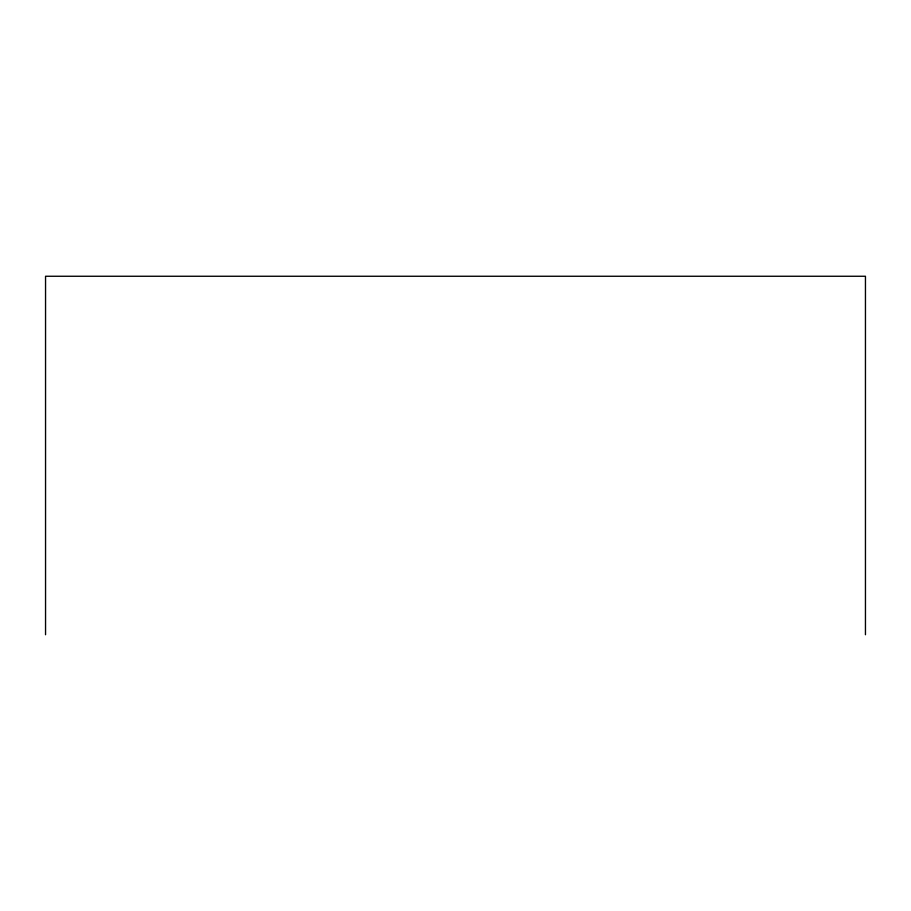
<?xml version="1.0" encoding="UTF-8"?>
<svg xmlns="http://www.w3.org/2000/svg" width="911" height="911" viewBox="0 0 911 911"><rect width="100%" height="100%" fill="white"/><g stroke="black" fill="none" stroke-linecap="round" stroke-linejoin="round"><path stroke-width="1.37" d="M865.45 634.739L865.45 276.261L45.55 276.261L45.55 634.739"/></g></svg>
